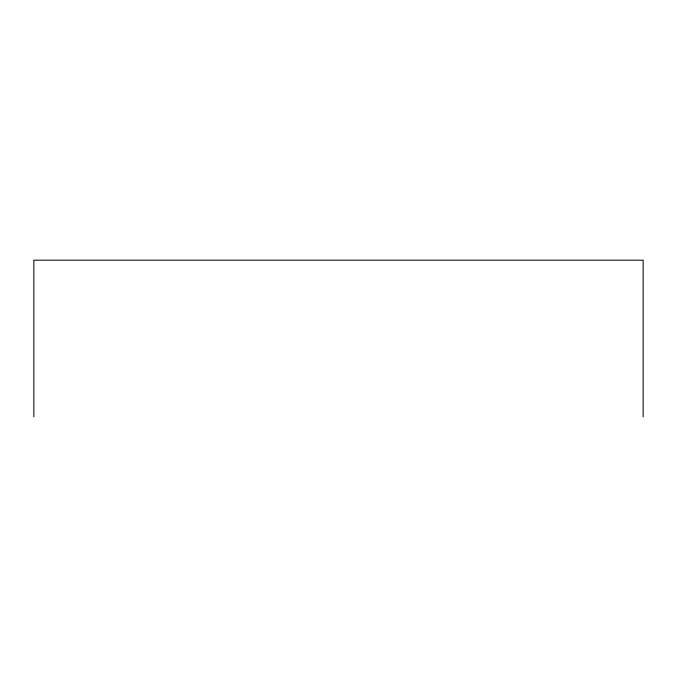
<?xml version="1.0" encoding="UTF-8"?>
<svg xmlns="http://www.w3.org/2000/svg" width="677" height="677" viewBox="0 0 677 677"><rect width="100%" height="100%" fill="white"/><g stroke="black" fill="none" stroke-linecap="round" stroke-linejoin="round"><path stroke-width="1.02" d="M643.15 416.82L643.15 260.18L33.85 260.18L33.85 416.82"/></g></svg>
